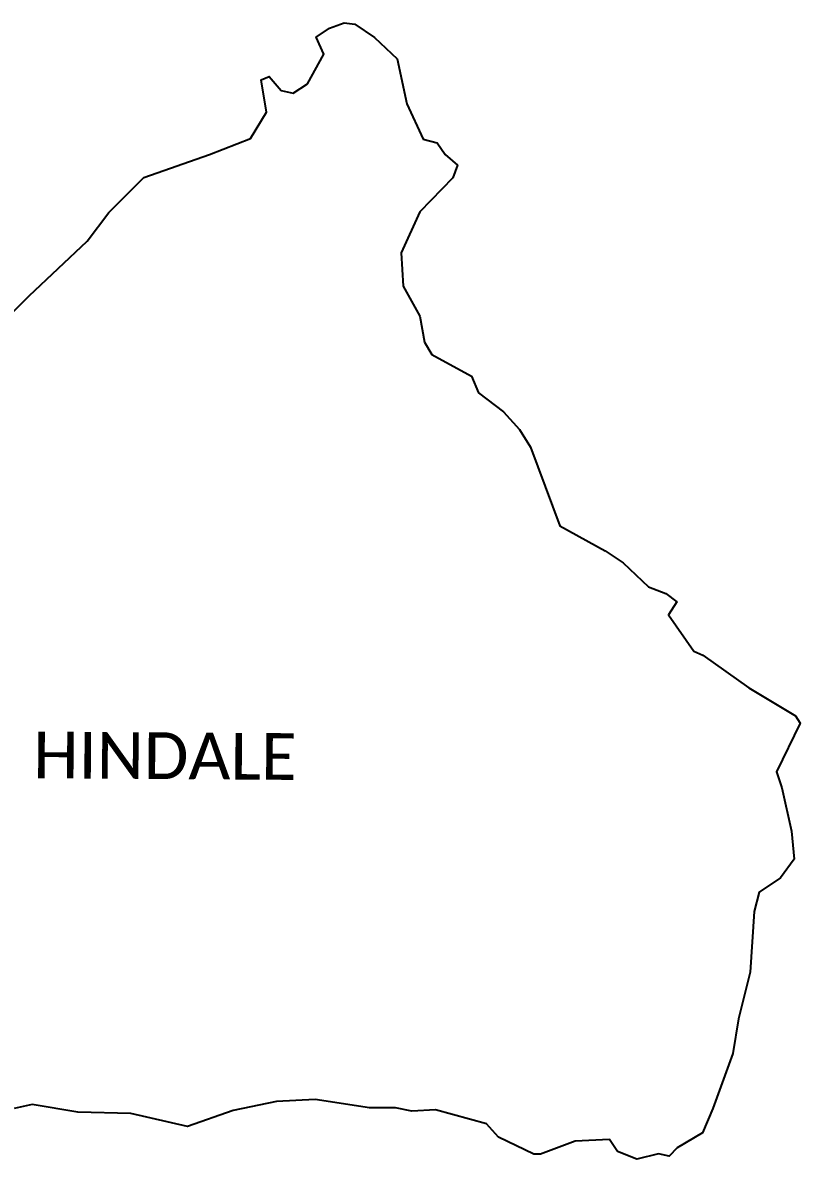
# Model space of a CAD drawing. Header units: metres. Extents: x 329819 to 335767, y 1797829 to 1802221.
# Drawn here: x 332760 to 335767, y 1797829 to 1802221 of the extents above; entities that cross this region are included whole.
import ezdxf

# ---------------------------------------------------------------- set-up
doc = ezdxf.new("R2010")
doc.units = ezdxf.units.M
doc.layers.add('village', color=3, linetype='Continuous')
doc.layers.add('VILLAGE NAME', color=250, linetype='Continuous')

msp = doc.modelspace()

# ---------------------------------------------------------------- linework, layer by layer
at = {"layer": 'village', "color": 3, "true_color": 0x00ff00}
msp.add_polyline3d([(332596.2, 1800979.1, 0), (332785.3, 1801165.6, 0), (333008.9, 1801377.5, 0), (333093.3, 1801488.1, 0), (333228.6, 1801623.3, 0), (333481.9, 1801712.6, 0), (333640.8, 1801773.7, 0), (333702.7, 1801875.7, 0), (333682, 1802000.2, 0), (333713, 1802014.1, 0), (333759.2, 1801959.6, 0), (333805.4, 1801949, 0), (333860.7, 1801985.2, 0), (333924.3, 1802100.5, 0), (333895.2, 1802165.6, 0), (333946, 1802200.8, 0), (334003.4, 1802221.5, 0), (334044.6, 1802215.7, 0), (334120.5, 1802164.5, 0), (334208.5, 1802081.6, 0), (334245.3, 1801908.3, 0), (334309.1, 1801771.5, 0), (334362.4, 1801757.1, 0), (334393.4, 1801712, 0), (334441.3, 1801671.4, 0), (334423, 1801621.7, 0), (334295.3, 1801490.3, 0), (334223.1, 1801331.6, 0), (334231, 1801203.8, 0), (334295.2, 1801087, 0), (334314.2, 1800987.3, 0), (334342.6, 1800939.1, 0), (334495.7, 1800855.2, 0), (334522.9, 1800791.5, 0), (334619.3, 1800718, 0), (334681.8, 1800649.9, 0), (334723.6, 1800581.3, 0), (334836.7, 1800276.6, 0), (335012.2, 1800180.2, 0), (335082.9, 1800133.7, 0), (335180.2, 1800041.3, 0), (335247, 1800016.1, 0), (335290, 1799983.5, 0), (335258.2, 1799933.2, 0), (335356, 1799792.9, 0), (335389.9, 1799776.6, 0), (335568.8, 1799651.4, 0), (335748.8, 1799543.2, 0), (335767.3, 1799514.4, 0), (335675.2, 1799326.7, 0), (335696.2, 1799265, 0), (335733.1, 1799097, 0), (335743.3, 1798988.4, 0), (335690.8, 1798916.5, 0), (335608.6, 1798860.9, 0), (335589.3, 1798786.9, 0), (335573.1, 1798552.4, 0), (335527.8, 1798372, 0), (335506.8, 1798237, 0), (335428.8, 1798025, 0), (335389.3, 1797931.6, 0), (335291.2, 1797873.1, 0), (335259.7, 1797840.2, 0), (335219, 1797849.6, 0), (335135.5, 1797828.8, 0), (335060, 1797858.7, 0), (335030, 1797904.6, 0), (334896.7, 1797898.9, 0), (334762, 1797847.9, 0), (334737, 1797848.5, 0), (334600.7, 1797914.1, 0), (334553.1, 1797965.4, 0), (334356.4, 1798019.6, 0), (334265, 1798015.1, 0), (334202, 1798028, 0), (334101.2, 1798027.9, 0), (333891.4, 1798059.5, 0), (333741.2, 1798052.4, 0), (333574.2, 1798017.8, 0), (333397.3, 1797956, 0), (333177.8, 1798005.3, 0), (332973.6, 1798010.5, 0), (332796.9, 1798040.7, 0), (332726.1, 1798025.2, 0)], dxfattribs=at)

# ---------------------------------------------------------------- texts
at = {"layer": 'VILLAGE NAME', "insert": (332801.3, 1799482.1), "char_height": 180.345, "attachment_point": 1, "rotation": 359.6139}
msp.add_mtext_dynamic_manual_height_columns('{\\fCalibri|b0|i0|c0|p34;HINDALE}', width=1779.605, gutter_width=901.7, heights=[0], dxfattribs=at)

doc.saveas('drawing.dxf')
